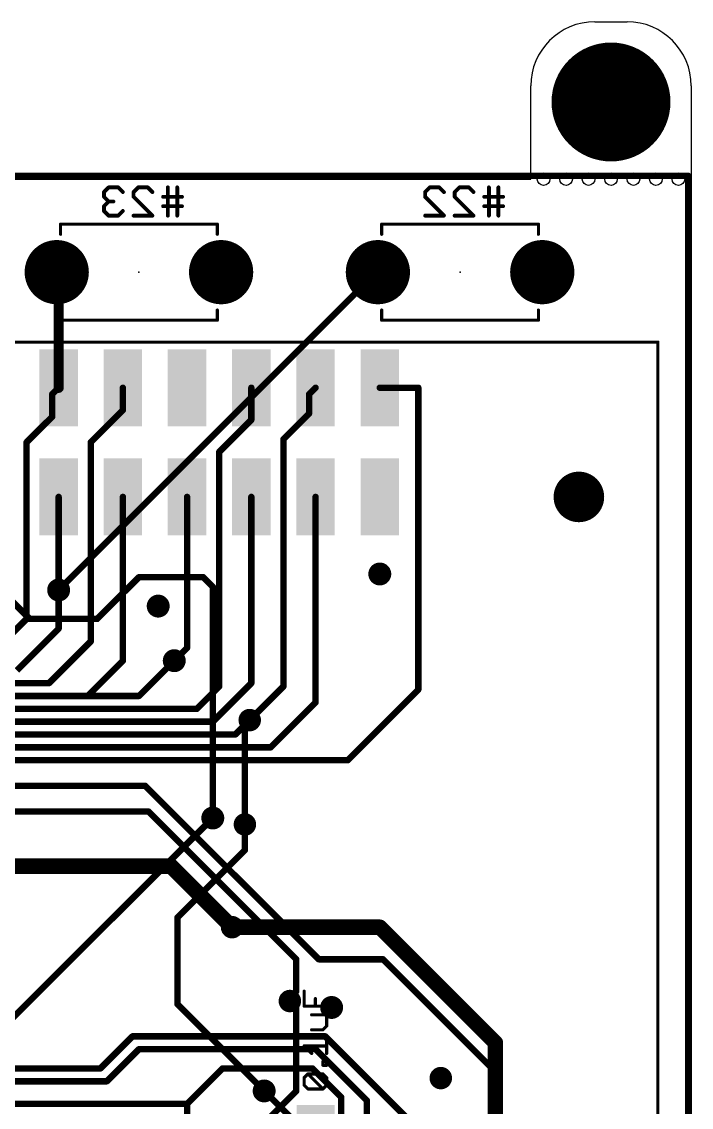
# Model space of a CAD drawing. Extents: x 0 to 56.8, y -6.3 to 91.2.
# Drawn here: x 30.04 to 56.52, y 48.25 to 91.19 of the extents above; entities that cross this region are included whole.
import ezdxf

# ---------------------------------------------------------------- set-up
doc = ezdxf.new("R2010")
doc.units = 0
for name, color, linetype in [('1', 12, 'CONTINUOUS'), ('16', 132, 'CONTINUOUS'), ('17', 110, 'CONTINUOUS'), ('18', 110, 'CONTINUOUS'), ('20', 4, 'CONTINUOUS'), ('22', 6, 'CONTINUOUS'), ('23', 53, 'CONTINUOUS'), ('24', 53, 'CONTINUOUS'), ('27', 253, 'CONTINUOUS'), ('41', 12, 'CONTINUOUS')]:
    doc.layers.add(name, color=color, linetype=linetype)

# ---------------------------------------------------------------- blocks, each defined once
blk = doc.blocks.new('RECT')
blk.add_solid([(-0.5, -0.5), (0.5, -0.5), (-0.5, 0.5), (0.5, 0.5)])
blk = doc.blocks.new('ROUNDP')
at = {"const_width": 0.5}
blk.add_lwpolyline([(0, -0.25, 1), (0, 0.25, 1), (0, -0.25)], format="xyb", dxfattribs=at)
blk = doc.blocks.new('PIE')
at = {"const_width": 0.5}
blk.add_lwpolyline([(0, -0.25, 1), (0, 0.25, 1), (0, -0.25)], format="xyb", dxfattribs=at)
blk = doc.blocks.new('ROUNDV')
at = {"const_width": 0.5}
blk.add_lwpolyline([(0, -0.25, 1), (0, 0.25, 1), (0, -0.25)], format="xyb", dxfattribs=at)

msp = doc.modelspace()

# ---------------------------------------------------------------- linework, layer by layer
at = {"layer": '1'}
for points, const_width in [([(0.508, 85.09), (56.388, 85.09)], 0.254), ([(56.388, 85.09), (56.388, 0)], 0.254), ([(31.496, 81.205), (31.421, 81.28)], 0.3048), ([(31.496, 81.205), (31.496, 76.708)], 0.4064), ([(31.242, 76.454), (31.496, 76.708)], 0.254), ([(31.242, 75.565), (31.242, 76.454)], 0.254), ([(34.036, 75.819), (34.036, 76.708)], 0.254), ([(39.116, 75.438), (39.116, 76.708)], 0.254), ([(41.402, 76.454), (41.656, 76.708)], 0.254), ([(41.402, 75.692), (41.402, 76.454)], 0.254), ([(45.72, 76.708), (44.196, 76.708)], 0.254), ([(45.72, 64.77), (45.72, 76.708)], 0.254), ([(30.226, 74.549), (31.242, 75.565)], 0.254), ([(32.766, 74.549), (34.036, 75.819)], 0.254), ([(40.386, 74.676), (41.402, 75.692)], 0.254), ([(37.846, 74.168), (39.116, 75.438)], 0.254), ([(40.386, 64.897), (40.386, 74.676)], 0.254), ([(30.226, 67.564), (30.226, 74.549)], 0.254), ([(32.766, 66.675), (32.766, 74.549)], 0.254), ([(37.846, 64.897), (37.846, 74.168)], 0.254), ([(31.496, 68.707), (31.496, 72.39)], 0.254), ([(34.036, 65.913), (34.036, 72.39)], 0.254), ([(36.576, 72.39), (36.576, 66.421)], 0.254), ([(39.116, 65.024), (39.116, 72.39)], 0.254), ([(41.656, 64.262), (41.656, 72.39)], 0.254), ([(31.496, 67.183), (31.496, 68.707)], 0.254), ([(28.702, 66.04), (30.226, 67.564)], 0.254), ([(29.845, 65.532), (31.496, 67.183)], 0.254), ([(31.115, 65.024), (32.766, 66.675)], 0.254), ([(36.576, 66.421), (36.068, 65.913)], 0.254), ([(32.639, 64.516), (34.036, 65.913)], 0.254), ([(16.764, 65.024), (31.115, 65.024)], 0.254), ([(36.957, 64.008), (37.846, 64.897)], 0.254), ([(37.592, 63.5), (39.116, 65.024)], 0.254), ([(39.0525, 63.5635), (40.386, 64.897)], 0.254), ([(42.926, 61.976), (45.72, 64.77)], 0.254), ([(17.018, 64.516), (32.639, 64.516)], 0.254), ([(17.272, 64.008), (36.957, 64.008)], 0.254), ([(39.878, 62.484), (41.656, 64.262)], 0.254), ([(17.526, 63.5), (37.592, 63.5)], 0.254), ([(38.481, 62.992), (39.0525, 63.5635)], 0.254), ([(17.78, 62.992), (38.481, 62.992)], 0.254), ([(18.034, 62.484), (39.878, 62.484)], 0.254), ([(18.288, 61.976), (42.926, 61.976)], 0.254), ([(22.987, 45.085), (37.592, 59.69)], 0.254), ([(38.862, 58.42), (38.862, 59.436)], 0.254), ([(36.195, 55.753), (38.862, 58.42)], 0.254), ([(36.195, 55.753), (36.195, 52.324)], 0.254), ([(44.196, 55.372), (38.354, 55.372)], 0.6096), ([(48.768, 50.8), (44.196, 55.372)], 0.6096), ([(36.195, 52.324), (39.624, 48.895)], 0.254), ([(40.64, 52.451), (40.894, 52.197)], 0.254), ([(40.894, 52.197), (40.894, 48.895)], 0.254), ([(48.768, 50.8), (48.768, 44.831)], 0.6096), ([(40.894, 48.895), (39.878, 47.879)], 0.254)]:
    msp.add_lwpolyline(points, dxfattribs=dict(at, const_width=const_width))
for points, const_width in [([(56.4515, 85.09, 1), (56.3245, 85.09)], 0.127), ([(56.388, 85.0265, 1), (56.388, 85.1535)], 0.127), ([(31.4749, 81.3339, 1), (31.3671, 81.2261)], 0.1524), ([(31.5976, 81.205, 1), (31.3944, 81.205)], 0.2032), ([(31.4421, 81.1511, 1), (31.5499, 81.2589)], 0.1524), ([(31.3055, 76.454, 1), (31.1785, 76.454)], 0.127), ([(31.1971, 76.4989, 1), (31.2869, 76.4091)], 0.127), ([(31.3944, 76.708, 1), (31.5976, 76.708)], 0.2032), ([(31.5409, 76.6631, 1), (31.4511, 76.7529)], 0.127), ([(34.0995, 76.708, 1), (33.9725, 76.708)], 0.127), ([(39.1795, 76.708, 1), (39.0525, 76.708)], 0.127), ([(41.4655, 76.454, 1), (41.3385, 76.454)], 0.127), ([(41.3571, 76.4989, 1), (41.4469, 76.4091)], 0.127), ([(41.7009, 76.6631, 1), (41.6111, 76.7529)], 0.127), ([(44.196, 76.7715, 1), (44.196, 76.6445)], 0.127), ([(45.7835, 76.708, 1), (45.6565, 76.708)], 0.127), ([(45.72, 76.6445, 1), (45.72, 76.7715)], 0.127), ([(31.1785, 75.565, 1), (31.3055, 75.565)], 0.127), ([(31.2869, 75.5201, 1), (31.1971, 75.6099)], 0.127), ([(33.9725, 75.819, 1), (34.0995, 75.819)], 0.127), ([(34.0809, 75.7741, 1), (33.9911, 75.8639)], 0.127), ([(41.3385, 75.692, 1), (41.4655, 75.692)], 0.127), ([(41.4469, 75.6471, 1), (41.3571, 75.7369)], 0.127), ([(39.0525, 75.438, 1), (39.1795, 75.438)], 0.127), ([(39.1609, 75.3931, 1), (39.0711, 75.4829)], 0.127), ([(40.4495, 74.676, 1), (40.3225, 74.676)], 0.127), ([(40.3411, 74.7209, 1), (40.4309, 74.6311)], 0.127), ([(30.2895, 74.549, 1), (30.1625, 74.549)], 0.127), ([(30.1811, 74.5939, 1), (30.2709, 74.5041)], 0.127), ([(32.8295, 74.549, 1), (32.7025, 74.549)], 0.127), ([(32.7211, 74.5939, 1), (32.8109, 74.5041)], 0.127), ([(37.9095, 74.168, 1), (37.7825, 74.168)], 0.127), ([(37.8011, 74.2129, 1), (37.8909, 74.1231)], 0.127), ([(31.5595, 72.39, 1), (31.4325, 72.39)], 0.127), ([(34.0995, 72.39, 1), (33.9725, 72.39)], 0.127), ([(36.6395, 72.39, 1), (36.5125, 72.39)], 0.127), ([(39.1795, 72.39, 1), (39.0525, 72.39)], 0.127), ([(41.7195, 72.39, 1), (41.5925, 72.39)], 0.127), ([(31.5595, 68.707, 1), (31.4325, 68.707)], 0.127), ([(31.4325, 68.707, 1), (31.5595, 68.707)], 0.127), ([(30.1625, 67.564, 1), (30.2895, 67.564)], 0.127), ([(30.2709, 67.5191, 1), (30.1811, 67.6089)], 0.127), ([(31.4325, 67.183, 1), (31.5595, 67.183)], 0.127), ([(31.5409, 67.1381, 1), (31.4511, 67.2279)], 0.127), ([(32.7025, 66.675, 1), (32.8295, 66.675)], 0.127), ([(32.8109, 66.6301, 1), (32.7211, 66.7199)], 0.127), ([(36.5125, 66.421, 1), (36.6395, 66.421)], 0.127), ([(36.6209, 66.3761, 1), (36.5311, 66.4659)], 0.127), ([(33.9725, 65.913, 1), (34.0995, 65.913)], 0.127), ([(34.0809, 65.8681, 1), (33.9911, 65.9579)], 0.127), ([(36.0231, 65.9579, 1), (36.1129, 65.8681)], 0.127), ([(31.0701, 65.0689, 1), (31.1599, 64.9791)], 0.127), ([(31.115, 64.9605, 1), (31.115, 65.0875)], 0.127), ([(37.7825, 64.897, 1), (37.9095, 64.897)], 0.127), ([(37.8909, 64.8521, 1), (37.8011, 64.9419)], 0.127), ([(39.0525, 65.024, 1), (39.1795, 65.024)], 0.127), ([(39.1609, 64.9791, 1), (39.0711, 65.0689)], 0.127), ([(40.3225, 64.897, 1), (40.4495, 64.897)], 0.127), ([(40.4309, 64.8521, 1), (40.3411, 64.9419)], 0.127), ([(45.7649, 64.7251, 1), (45.6751, 64.8149)], 0.127), ([(32.5941, 64.5609, 1), (32.6839, 64.4711)], 0.127), ([(32.639, 64.4525, 1), (32.639, 64.5795)], 0.127), ([(45.6565, 64.77, 1), (45.7835, 64.77)], 0.127), ([(36.9121, 64.0529, 1), (37.0019, 63.9631)], 0.127), ([(36.957, 63.9445, 1), (36.957, 64.0715)], 0.127), ([(41.5925, 64.262, 1), (41.7195, 64.262)], 0.127), ([(41.7009, 64.2171, 1), (41.6111, 64.3069)], 0.127), ([(37.5471, 63.5449, 1), (37.6369, 63.4551)], 0.127), ([(37.592, 63.4365, 1), (37.592, 63.5635)], 0.127), ([(39.0076, 63.6084, 1), (39.0974, 63.5186)], 0.127), ([(39.0974, 63.5186, 1), (39.0076, 63.6084)], 0.127), ([(38.481, 62.9285, 1), (38.481, 63.0555)], 0.127), ([(38.4361, 63.0369, 1), (38.5259, 62.9471)], 0.127), ([(39.8331, 62.5289, 1), (39.9229, 62.4391)], 0.127), ([(39.878, 62.4205, 1), (39.878, 62.5475)], 0.127), ([(42.8811, 62.0209, 1), (42.9709, 61.9311)], 0.127), ([(42.926, 61.9125, 1), (42.926, 62.0395)], 0.127), ([(37.6369, 59.6451, 1), (37.5471, 59.7349)], 0.127), ([(38.9255, 59.436, 1), (38.7985, 59.436)], 0.127), ([(38.7985, 58.42, 1), (38.9255, 58.42)], 0.127), ([(38.9069, 58.3751, 1), (38.8171, 58.4649)], 0.127), ([(36.2585, 55.753, 1), (36.1315, 55.753)], 0.127), ([(36.1501, 55.7979, 1), (36.2399, 55.7081)], 0.127), ([(38.354, 55.5244, 1), (38.354, 55.2196)], 0.3048), ([(44.3038, 55.4798, 1), (44.0882, 55.2642)], 0.3048), ([(44.196, 55.2196, 1), (44.196, 55.5244)], 0.3048), ([(36.2399, 52.3689, 1), (36.1501, 52.2791)], 0.127), ([(36.1315, 52.324, 1), (36.2585, 52.324)], 0.127), ([(40.6849, 52.4959, 1), (40.5951, 52.4061)], 0.127), ([(40.9575, 52.197, 1), (40.8305, 52.197)], 0.127), ([(40.8491, 52.1521, 1), (40.9389, 52.2419)], 0.127), ([(48.9204, 50.8, 1), (48.6156, 50.8)], 0.3048), ([(48.6602, 50.6922, 1), (48.8758, 50.9078)], 0.3048), ([(39.5791, 48.8501, 1), (39.6689, 48.9399)], 0.127), ([(40.8305, 48.895, 1), (40.9575, 48.895)], 0.127), ([(40.9389, 48.8501, 1), (40.8491, 48.9399)], 0.127)]:
    msp.add_lwpolyline(points, format="xyb", dxfattribs=dict(at, const_width=const_width))
at = {"layer": '16'}
for points, const_width in [([(0.508, 85.09), (56.388, 85.09)], 0.254), ([(56.388, 85.09), (56.388, 0)], 0.254), ([(44.069, 81.28), (31.496, 68.707)], 0.254), ([(44.069, 81.28), (44.121, 81.28)], 0.3048), ([(30.353, 67.564), (28.575, 69.342)], 0.254), ([(34.671, 69.215), (33.02, 67.564)], 0.254), ([(37.211, 69.215), (34.671, 69.215)], 0.254), ([(37.592, 68.834), (37.211, 69.215)], 0.254), ([(37.592, 59.69), (37.592, 68.834)], 0.254), ([(33.02, 67.564), (30.353, 67.564)], 0.254), ([(34.671, 64.516), (36.068, 65.913)], 0.254), ([(13.462, 64.516), (34.671, 64.516)], 0.254), ([(38.862, 63.373), (39.0525, 63.5635)], 0.254), ([(38.862, 59.436), (38.862, 63.373)], 0.254), ([(11.938, 60.96), (34.925, 60.96)], 0.254), ([(34.925, 60.96), (41.783, 54.102)], 0.254), ([(35.052, 59.944), (9.144, 59.944)], 0.254), ([(35.052, 59.944), (40.894, 54.102)], 0.254), ([(35.941, 57.785), (16.383, 57.785)], 0.6096), ([(38.354, 55.372), (35.941, 57.785)], 0.6096), ([(40.894, 54.102), (40.894, 52.832)], 0.254), ([(41.783, 54.102), (44.323, 54.102)], 0.254), ([(44.323, 54.102), (48.641, 49.784)], 0.254), ([(40.894, 52.832), (40.513, 52.451)], 0.254), ([(40.513, 52.451), (40.64, 52.451)], 0.254), ([(33.147, 49.784), (34.417, 51.054)], 0.254), ([(34.417, 51.054), (42.037, 51.054)], 0.254), ([(42.037, 51.054), (45.974, 47.117)], 0.254), ([(33.401, 49.276), (34.671, 50.546)], 0.254), ([(34.671, 50.546), (41.656, 50.546)], 0.254), ([(41.656, 50.546), (43.688, 48.514)], 0.254), ([(11.938, 49.784), (33.147, 49.784)], 0.254), ([(37.973, 49.784), (36.576, 48.387)], 0.254), ([(41.529, 49.784), (37.973, 49.784)], 0.254), ([(42.672, 48.641), (41.529, 49.784)], 0.254), ([(48.641, 49.784), (48.641, 39.878)], 0.254), ([(10.922, 49.276), (33.401, 49.276)], 0.254), ([(41.656, 46.863), (39.624, 48.895)], 0.254), ([(42.672, 42.799), (42.672, 48.641)], 0.254), ([(43.688, 42.037), (43.688, 48.514)], 0.254), ([(10.033, 48.387), (36.576, 48.387)], 0.254), ([(36.576, 40.259), (36.576, 48.387)], 0.254)]:
    msp.add_lwpolyline(points, dxfattribs=dict(at, const_width=const_width))
for points, const_width in [([(56.4515, 85.09, 1), (56.3245, 85.09)], 0.127), ([(56.388, 85.0265, 1), (56.388, 85.1535)], 0.127), ([(44.069, 81.3562, 1), (44.069, 81.2038)], 0.1524), ([(44.1139, 81.2351, 1), (44.0241, 81.3249)], 0.127), ([(44.121, 81.2038, 1), (44.121, 81.3562)], 0.1524), ([(34.671, 69.2785, 1), (34.671, 69.1515)], 0.127), ([(34.7159, 69.1701, 1), (34.6261, 69.2599)], 0.127), ([(37.2559, 69.2599, 1), (37.1661, 69.1701)], 0.127), ([(37.211, 69.1515, 1), (37.211, 69.2785)], 0.127), ([(31.4511, 68.7519, 1), (31.5409, 68.6621)], 0.127), ([(37.6555, 68.834, 1), (37.5285, 68.834)], 0.127), ([(37.5471, 68.7891, 1), (37.6369, 68.8789)], 0.127), ([(30.353, 67.6275, 1), (30.353, 67.5005)], 0.127), ([(30.3081, 67.5191, 1), (30.3979, 67.6089)], 0.127), ([(32.9751, 67.6089, 1), (33.0649, 67.5191)], 0.127), ([(33.02, 67.5005, 1), (33.02, 67.6275)], 0.127), ([(36.1129, 65.8681, 1), (36.0231, 65.9579)], 0.127), ([(34.6261, 64.5609, 1), (34.7159, 64.4711)], 0.127), ([(34.671, 64.4525, 1), (34.671, 64.5795)], 0.127), ([(39.0974, 63.5186, 1), (39.0076, 63.6084)], 0.127), ([(38.9255, 63.373, 1), (38.7985, 63.373)], 0.127), ([(38.8171, 63.4179, 1), (38.9069, 63.3281)], 0.127), ([(34.9699, 61.0049, 1), (34.8801, 60.9151)], 0.127), ([(34.925, 60.8965, 1), (34.925, 61.0235)], 0.127), ([(35.0969, 59.9889, 1), (35.0071, 59.8991)], 0.127), ([(35.052, 59.8805, 1), (35.052, 60.0075)], 0.127), ([(37.5285, 59.69, 1), (37.6555, 59.69)], 0.127), ([(38.7985, 59.436, 1), (38.9255, 59.436)], 0.127), ([(36.0488, 57.8928, 1), (35.8332, 57.6772)], 0.3048), ([(35.941, 57.6326, 1), (35.941, 57.9374)], 0.3048), ([(38.2462, 55.2642, 1), (38.4618, 55.4798)], 0.3048), ([(40.9575, 54.102, 1), (40.8305, 54.102)], 0.127), ([(40.8491, 54.0571, 1), (40.9389, 54.1469)], 0.127), ([(41.783, 54.1655, 1), (41.783, 54.0385)], 0.127), ([(41.7381, 54.0571, 1), (41.8279, 54.1469)], 0.127), ([(44.3679, 54.1469, 1), (44.2781, 54.0571)], 0.127), ([(44.323, 54.0385, 1), (44.323, 54.1655)], 0.127), ([(40.8305, 52.832, 1), (40.9575, 52.832)], 0.127), ([(40.9389, 52.7871, 1), (40.8491, 52.8769)], 0.127), ([(40.513, 52.5145, 1), (40.513, 52.3875)], 0.127), ([(40.4681, 52.4959, 1), (40.5579, 52.4061)], 0.127), ([(40.64, 52.3875, 1), (40.64, 52.5145)], 0.127), ([(34.417, 51.1175, 1), (34.417, 50.9905)], 0.127), ([(34.4619, 51.0091, 1), (34.3721, 51.0989)], 0.127), ([(42.0819, 51.0989, 1), (41.9921, 51.0091)], 0.127), ([(42.037, 50.9905, 1), (42.037, 51.1175)], 0.127), ([(34.671, 50.6095, 1), (34.671, 50.4825)], 0.127), ([(34.7159, 50.5011, 1), (34.6261, 50.5909)], 0.127), ([(41.7009, 50.5909, 1), (41.6111, 50.5011)], 0.127), ([(41.656, 50.4825, 1), (41.656, 50.6095)], 0.127), ([(33.1021, 49.8289, 1), (33.1919, 49.7391)], 0.127), ([(33.147, 49.7205, 1), (33.147, 49.8475)], 0.127), ([(37.973, 49.8475, 1), (37.973, 49.7205)], 0.127), ([(38.0179, 49.7391, 1), (37.9281, 49.8289)], 0.127), ([(41.5739, 49.8289, 1), (41.4841, 49.7391)], 0.127), ([(41.529, 49.7205, 1), (41.529, 49.8475)], 0.127), ([(48.7045, 49.784, 1), (48.5775, 49.784)], 0.127), ([(48.5961, 49.7391, 1), (48.6859, 49.8289)], 0.127), ([(33.3561, 49.3209, 1), (33.4459, 49.2311)], 0.127), ([(33.401, 49.2125, 1), (33.401, 49.3395)], 0.127), ([(39.6689, 48.9399, 1), (39.5791, 48.8501)], 0.127), ([(42.7355, 48.641, 1), (42.6085, 48.641)], 0.127), ([(42.6271, 48.5961, 1), (42.7169, 48.6859)], 0.127), ([(43.7515, 48.514, 1), (43.6245, 48.514)], 0.127), ([(43.6431, 48.4691, 1), (43.7329, 48.5589)], 0.127), ([(36.6395, 48.387, 1), (36.5125, 48.387)], 0.127), ([(36.5311, 48.4319, 1), (36.6209, 48.3421)], 0.127), ([(36.576, 48.3235, 1), (36.576, 48.4505)], 0.127)]:
    msp.add_lwpolyline(points, format="xyb", dxfattribs=dict(at, const_width=const_width))
at = {"layer": '20'}
for p, q in [((52.705, 91.186), (53.975, 91.186)), ((50.165, 84.963), (50.165, 88.646)), ((56.515, 88.646), (56.515, -3.81)), ((6.604, 84.963), (50.165, 84.963))]:
    msp.add_line(p, q, dxfattribs=at)
for centre in [(50.673, 84.963), (51.562, 84.963), (52.451, 84.963), (53.34, 84.963), (54.229, 84.963), (55.118, 84.963), (56.007, 84.963)]:
    msp.add_circle(centre, 0.25, dxfattribs=at)
for centre, start, end in [((52.705, 88.646), 90, 180), ((53.975, 88.646), 0, 90)]:
    msp.add_arc(centre, 2.54, start, end, dxfattribs=at)
at = {"layer": '22'}
for points, const_width in [([(53.34, 85.761, 1), (53.34, 90.261, 1), (53.34, 85.761)], 0.2032), ([(33.4747, 84.6719, 1), (33.4747, 84.5957)], 0.0762), ([(33.5017, 84.6068, 1), (33.4478, 84.6607)], 0.0762), ([(33.8745, 84.6607, 1), (33.8206, 84.6068)], 0.0762), ([(33.8476, 84.5957, 1), (33.8476, 84.6719)], 0.0762), ([(34.6441, 84.6719, 1), (34.6441, 84.5957)], 0.0762), ([(34.6711, 84.6068, 1), (34.6172, 84.6607)], 0.0762), ([(35.0439, 84.6607, 1), (34.99, 84.6068)], 0.0762), ([(35.017, 84.5957, 1), (35.017, 84.6719)], 0.0762), ([(35.8516, 84.6338, 1), (35.7754, 84.6338)], 0.0762), ([(36.2245, 84.6338, 1), (36.1483, 84.6338)], 0.0762), ([(46.1747, 84.6719, 1), (46.1747, 84.5957)], 0.0762), ([(46.2017, 84.6068, 1), (46.1478, 84.6607)], 0.0762), ([(46.5745, 84.6607, 1), (46.5206, 84.6068)], 0.0762), ([(46.5476, 84.5957, 1), (46.5476, 84.6719)], 0.0762), ([(47.3441, 84.6719, 1), (47.3441, 84.5957)], 0.0762), ([(47.3711, 84.6068, 1), (47.3172, 84.6607)], 0.0762), ([(47.7439, 84.6607, 1), (47.69, 84.6068)], 0.0762), ([(47.717, 84.5957, 1), (47.717, 84.6719)], 0.0762), ([(48.5516, 84.6338, 1), (48.4754, 84.6338)], 0.0762), ([(48.9245, 84.6338, 1), (48.8483, 84.6338)], 0.0762), ([(33.3264, 84.4473, 1), (33.2502, 84.4473)], 0.0762), ([(33.2614, 84.4743, 1), (33.3152, 84.4204)], 0.0762), ([(33.2502, 84.2609, 1), (33.3264, 84.2609)], 0.0762), ([(33.3152, 84.2878, 1), (33.2614, 84.234)], 0.0762), ([(34.0071, 84.4204, 1), (34.0609, 84.4743)], 0.0762), ([(34.4958, 84.4473, 1), (34.4196, 84.4473)], 0.0762), ([(34.4308, 84.4743, 1), (34.4846, 84.4204)], 0.0762), ([(34.4196, 84.2609, 1), (34.4958, 84.2609)], 0.0762), ([(34.4846, 84.2878, 1), (34.4308, 84.234)], 0.0762), ([(35.1765, 84.4204, 1), (35.2303, 84.4743)], 0.0762), ([(35.6271, 84.299, 1), (35.6271, 84.2228)], 0.0762), ([(35.8135, 84.299, 1), (35.8135, 84.2228)], 0.0762), ([(35.8135, 84.2228, 1), (35.8135, 84.299)], 0.0762), ([(36.3728, 84.2228, 1), (36.3728, 84.299)], 0.0762), ([(46.0264, 84.4473, 1), (45.9502, 84.4473)], 0.0762), ([(45.9614, 84.4743, 1), (46.0152, 84.4204)], 0.0762), ([(45.9502, 84.2609, 1), (46.0264, 84.2609)], 0.0762), ([(46.0152, 84.2878, 1), (45.9614, 84.234)], 0.0762), ([(46.7071, 84.4204, 1), (46.7609, 84.4743)], 0.0762), ([(47.1958, 84.4473, 1), (47.1196, 84.4473)], 0.0762), ([(47.1308, 84.4743, 1), (47.1846, 84.4204)], 0.0762), ([(47.1196, 84.2609, 1), (47.1958, 84.2609)], 0.0762), ([(47.1846, 84.2878, 1), (47.1308, 84.234)], 0.0762), ([(47.8765, 84.4204, 1), (47.9303, 84.4743)], 0.0762), ([(48.3271, 84.299, 1), (48.3271, 84.2228)], 0.0762), ([(48.5135, 84.299, 1), (48.5135, 84.2228)], 0.0762), ([(48.5135, 84.2228, 1), (48.5135, 84.299)], 0.0762), ([(49.0728, 84.2228, 1), (49.0728, 84.299)], 0.0762), ([(33.3264, 83.8881, 1), (33.2502, 83.8881)], 0.0762), ([(33.2614, 83.915, 1), (33.3152, 83.8611)], 0.0762), ([(33.3152, 83.7286, 1), (33.2614, 83.6747)], 0.0762), ([(33.2502, 83.7016, 1), (33.3264, 83.7016)], 0.0762), ([(33.4747, 84.1126, 1), (33.4747, 84.0364)], 0.0762), ([(33.5017, 84.0475, 1), (33.4478, 84.1014)], 0.0762), ([(33.4478, 84.0475, 1), (33.5017, 84.1014)], 0.0762), ([(33.6612, 84.0364, 1), (33.6612, 84.1126)], 0.0762), ([(34.0609, 83.6747, 1), (34.0071, 83.7286)], 0.0762), ([(35.6271, 83.9262, 1), (35.6271, 83.85)], 0.0762), ([(36.3728, 83.85, 1), (36.3728, 83.9262)], 0.0762), ([(48.3271, 83.9262, 1), (48.3271, 83.85)], 0.0762), ([(49.0728, 83.85, 1), (49.0728, 83.9262)], 0.0762), ([(33.4747, 83.5533, 1), (33.4747, 83.4771)], 0.0762), ([(33.4478, 83.4883, 1), (33.5017, 83.5421)], 0.0762), ([(33.8206, 83.5421, 1), (33.8745, 83.4883)], 0.0762), ([(33.8476, 83.4771, 1), (33.8476, 83.5533)], 0.0762), ([(34.4577, 83.5533, 1), (34.4577, 83.4771)], 0.0762), ([(35.1765, 83.4883, 1), (35.2303, 83.5421)], 0.0762), ([(35.2034, 83.4771, 1), (35.2034, 83.5533)], 0.0762), ([(35.7754, 83.5152, 1), (35.8516, 83.5152)], 0.0762), ([(36.1483, 83.5152, 1), (36.2245, 83.5152)], 0.0762), ([(45.9883, 83.5533, 1), (45.9883, 83.4771)], 0.0762), ([(46.7071, 83.4883, 1), (46.7609, 83.5421)], 0.0762), ([(46.734, 83.4771, 1), (46.734, 83.5533)], 0.0762), ([(47.1577, 83.5533, 1), (47.1577, 83.4771)], 0.0762), ([(47.8765, 83.4883, 1), (47.9303, 83.5421)], 0.0762), ([(47.9034, 83.4771, 1), (47.9034, 83.5533)], 0.0762), ([(48.4754, 83.5152, 1), (48.5516, 83.5152)], 0.0762), ([(48.8483, 83.5152, 1), (48.9245, 83.5152)], 0.0762), ([(31.571, 83.2118, 1), (31.571, 83.1483)], 0.0635), ([(31.6028, 83.18, 1), (31.5393, 83.18)], 0.0635), ([(37.8028, 83.18, 1), (37.7392, 83.18)], 0.0635), ([(37.771, 83.1483, 1), (37.771, 83.2118)], 0.0635), ([(44.3028, 83.18, 1), (44.2392, 83.18)], 0.0635), ([(44.271, 83.2118, 1), (44.271, 83.1483)], 0.0635), ([(50.5028, 83.18, 1), (50.4393, 83.18)], 0.0635), ([(50.471, 83.1483, 1), (50.471, 83.2118)], 0.0635), ([(31.5393, 82.78, 1), (31.6028, 82.78)], 0.0635), ([(37.7392, 82.78, 1), (37.8028, 82.78)], 0.0635), ([(44.2392, 82.78, 1), (44.3028, 82.78)], 0.0635), ([(50.4393, 82.78, 1), (50.5028, 82.78)], 0.0635), ([(31.571, 79.4118, 1), (31.571, 79.3483)], 0.0635), ([(31.6028, 79.78, 1), (31.5393, 79.78)], 0.0635), ([(37.8028, 79.78, 1), (37.7392, 79.78)], 0.0635), ([(37.771, 79.3483, 1), (37.771, 79.4118)], 0.0635), ([(44.3028, 79.78, 1), (44.2392, 79.78)], 0.0635), ([(44.271, 79.4118, 1), (44.271, 79.3483)], 0.0635), ([(50.5028, 79.78, 1), (50.4393, 79.78)], 0.0635), ([(50.471, 79.3483, 1), (50.471, 79.4118)], 0.0635), ([(31.5393, 79.38, 1), (31.6028, 79.38)], 0.0635), ([(37.7392, 79.38, 1), (37.8028, 79.38)], 0.0635), ([(44.2392, 79.38, 1), (44.3028, 79.38)], 0.0635), ([(50.4393, 79.38, 1), (50.5028, 79.38)], 0.0635), ([(55.2258, 78.513, 1), (55.1623, 78.513)], 0.0635), ([(55.194, 78.4813, 1), (55.194, 78.5448)], 0.0635)]:
    msp.add_lwpolyline(points, format="xyb", dxfattribs=dict(at, const_width=const_width))
for points, const_width in [([(33.4747, 84.6338), (33.2883, 84.4473)], 0.1524), ([(33.8476, 84.6338), (33.4747, 84.6338)], 0.1524), ([(34.034, 84.4473), (33.8476, 84.6338)], 0.1524), ([(34.4577, 84.4473), (34.6441, 84.6338)], 0.1524), ([(34.6441, 84.6338), (35.017, 84.6338)], 0.1524), ([(35.017, 84.6338), (35.2034, 84.4473)], 0.1524), ([(35.8135, 84.6338), (35.8135, 83.5152)], 0.1524), ([(36.1864, 83.5152), (36.1864, 84.6338)], 0.1524), ([(45.9883, 84.4473), (46.1747, 84.6338)], 0.1524), ([(46.1747, 84.6338), (46.5476, 84.6338)], 0.1524), ([(46.5476, 84.6338), (46.734, 84.4473)], 0.1524), ([(47.1577, 84.4473), (47.3441, 84.6338)], 0.1524), ([(47.3441, 84.6338), (47.717, 84.6338)], 0.1524), ([(47.717, 84.6338), (47.9034, 84.4473)], 0.1524), ([(48.5135, 84.6338), (48.5135, 83.5152)], 0.1524), ([(48.8864, 83.5152), (48.8864, 84.6338)], 0.1524), ([(33.2883, 84.4473), (33.2883, 84.2609)], 0.1524), ([(33.2883, 84.2609), (33.4747, 84.0745)], 0.1524), ([(34.4577, 84.2609), (34.4577, 84.4473)], 0.1524), ([(35.2034, 83.5152), (34.4577, 84.2609)], 0.1524), ([(35.8135, 84.2609), (35.6271, 84.2609)], 0.1524), ([(36.3728, 84.2609), (35.8135, 84.2609)], 0.1524), ([(45.9883, 84.2609), (45.9883, 84.4473)], 0.1524), ([(46.734, 83.5152), (45.9883, 84.2609)], 0.1524), ([(47.1577, 84.2609), (47.1577, 84.4473)], 0.1524), ([(47.9034, 83.5152), (47.1577, 84.2609)], 0.1524), ([(48.5135, 84.2609), (48.3271, 84.2609)], 0.1524), ([(49.0728, 84.2609), (48.5135, 84.2609)], 0.1524), ([(33.4747, 84.0745), (33.2883, 83.8881)], 0.1524), ([(33.2883, 83.8881), (33.2883, 83.7016)], 0.1524), ([(33.2883, 83.7016), (33.4747, 83.5152)], 0.1524), ([(33.4747, 84.0745), (33.6612, 84.0745)], 0.1524), ([(33.8476, 83.5152), (34.034, 83.7016)], 0.1524), ([(36.3728, 83.8881), (35.6271, 83.8881)], 0.1524), ([(49.0728, 83.8881), (48.3271, 83.8881)], 0.1524), ([(33.4747, 83.5152), (33.8476, 83.5152)], 0.1524), ([(34.4577, 83.5152), (35.2034, 83.5152)], 0.1524), ([(45.9883, 83.5152), (46.734, 83.5152)], 0.1524), ([(47.1577, 83.5152), (47.9034, 83.5152)], 0.1524), ([(31.571, 82.78), (31.571, 83.18)], 0.127), ([(31.571, 83.18), (37.771, 83.18)], 0.127), ([(37.771, 83.18), (37.771, 82.78)], 0.127), ([(44.271, 82.78), (44.271, 83.18)], 0.127), ([(44.271, 83.18), (50.471, 83.18)], 0.127), ([(50.471, 83.18), (50.471, 82.78)], 0.127), ([(31.571, 79.78), (31.571, 79.38)], 0.127), ([(31.571, 79.38), (37.771, 79.38)], 0.127), ([(37.771, 79.38), (37.771, 79.78)], 0.127), ([(44.271, 79.78), (44.271, 79.38)], 0.127), ([(44.271, 79.38), (50.471, 79.38)], 0.127), ([(50.471, 79.38), (50.471, 79.78)], 0.127), ([(55.194, 78.513), (1.194, 78.513)], 0.127), ([(55.194, 0.513), (55.194, 78.513)], 0.127)]:
    msp.add_lwpolyline(points, dxfattribs=dict(at, const_width=const_width))
at = {"layer": '23'}
msp.add_point((52.07, 72.39), dxfattribs=at)
at = {"layer": '24'}
for p in [(53.34, 88.011), (34.671, 81.28), (47.371, 81.28)]:
    msp.add_point(p, dxfattribs=at)
at = {"layer": '27', "const_width": 0.127}
for points in [[(41.2057, 52.2488), (41.2057, 52.842)], [(41.6506, 52.2488), (41.6506, 52.5454)], [(42.0955, 52.2488), (41.2057, 52.2488)], [(42.0955, 51.9065), (41.5023, 51.9065)], [(42.0955, 51.4616), (42.0955, 51.9065)], [(41.9472, 51.3133), (42.0955, 51.4616)], [(41.5023, 51.3133), (41.9472, 51.3133)], [(41.5023, 50.3778), (41.2057, 50.6744)], [(41.2057, 50.6744), (42.0955, 50.6744)], [(42.0955, 50.3778), (42.0955, 50.971)], [(41.9472, 49.91), (41.9472, 50.0583)], [(41.9472, 50.0583), (42.0955, 50.0583)], [(42.0955, 49.91), (41.9472, 49.91)], [(42.0955, 50.0583), (42.0955, 49.91)], [(41.2057, 49.4194), (41.354, 49.5677)], [(41.2057, 49.1228), (41.2057, 49.4194)], [(41.354, 49.5677), (41.9472, 49.5677)], [(41.9472, 48.9745), (41.354, 49.5677)], [(41.9472, 49.5677), (42.0955, 49.4194)], [(42.0955, 49.4194), (42.0955, 49.1228)], [(41.354, 48.9745), (41.2057, 49.1228)], [(41.9472, 48.9745), (41.354, 48.9745)], [(42.0955, 49.1228), (41.9472, 48.9745)]]:
    msp.add_lwpolyline(points, dxfattribs=at)
at = {"layer": '27', "const_width": 0.0635}
for points in [[(41.2375, 52.842, 1), (41.174, 52.842)], [(41.6824, 52.5454, 1), (41.6189, 52.5454)], [(41.2057, 52.2806, 1), (41.2057, 52.2171)], [(41.174, 52.2488, 1), (41.2375, 52.2488)], [(41.5023, 51.9382, 1), (41.5023, 51.8747)], [(41.6189, 52.2488, 1), (41.6824, 52.2488)], [(42.1273, 51.9065, 1), (42.0637, 51.9065)], [(42.0955, 52.2171, 1), (42.0955, 52.2806)], [(42.0955, 51.8747, 1), (42.0955, 51.9382)], [(42.118, 51.4391, 1), (42.073, 51.484)], [(41.5023, 51.345, 1), (41.5023, 51.2815)], [(41.9248, 51.3357, 1), (41.9697, 51.2908)], [(41.9472, 51.2815, 1), (41.9472, 51.345)], [(42.0637, 51.4616, 1), (42.1273, 51.4616)], [(41.2057, 50.7061, 1), (41.2057, 50.6426)], [(41.2282, 50.6968, 1), (41.1833, 50.6519)], [(42.1273, 50.971, 1), (42.0637, 50.971)], [(42.0955, 50.6426, 1), (42.0955, 50.7061)], [(41.4799, 50.3553, 1), (41.5248, 50.4002)], [(42.0637, 50.3778, 1), (42.1273, 50.3778)], [(41.9472, 50.0901, 1), (41.9472, 50.0266)], [(41.979, 50.0583, 1), (41.9155, 50.0583)], [(41.9472, 49.9418, 1), (41.9472, 49.8783)], [(41.9155, 49.91, 1), (41.979, 49.91)], [(42.1273, 50.0583, 1), (42.0637, 50.0583)], [(42.0637, 49.91, 1), (42.1273, 49.91)], [(42.0955, 50.0266, 1), (42.0955, 50.0901)], [(42.0955, 49.8783, 1), (42.0955, 49.9418)], [(41.2375, 49.4194, 1), (41.174, 49.4194)], [(41.1833, 49.4418, 1), (41.2282, 49.3969)], [(41.354, 49.5994, 1), (41.354, 49.5359)], [(41.3765, 49.5901, 1), (41.3316, 49.5452)], [(41.3765, 49.5452, 1), (41.3316, 49.5901)], [(41.9697, 49.5901, 1), (41.9248, 49.5452)], [(41.9472, 49.5359, 1), (41.9472, 49.5994)], [(42.1273, 49.4194, 1), (42.0637, 49.4194)], [(42.073, 49.3969, 1), (42.118, 49.4418)], [(41.174, 49.1228, 1), (41.2375, 49.1228)], [(41.2282, 49.1452, 1), (41.1833, 49.1003)], [(41.354, 49.0063, 1), (41.354, 48.9427)], [(41.3316, 48.952, 1), (41.3765, 48.997)], [(41.9248, 48.997, 1), (41.9697, 48.952)], [(41.9248, 48.952, 1), (41.9697, 48.997)], [(41.9472, 48.9427, 1), (41.9472, 49.0063)], [(42.0637, 49.1228, 1), (42.1273, 49.1228)], [(42.118, 49.1003, 1), (42.073, 49.1452)]]:
    msp.add_lwpolyline(points, format="xyb", dxfattribs=at)
at = {"layer": '41'}
for points, const_width in [([(53.34, 86.761, 1), (53.34, 89.261, 1), (53.34, 86.761)], 2.032), ([(52.07, 73.14, 0.4142), (51.32, 72.39)], 0.5), ([(52.82, 72.39, 0.4142), (52.07, 73.14)], 0.5), ([(52.07, 73.265, 1), (52.07, 73.015)], 0.25), ([(52.07, 73.015, 1), (52.07, 73.265)], 0.25), ([(51.32, 72.39, 0.4142), (52.07, 71.64)], 0.5), ([(51.445, 72.39, 1), (51.195, 72.39)], 0.25), ([(52.07, 71.64, 0.4142), (52.82, 72.39)], 0.5), ([(52.945, 72.39, 1), (52.695, 72.39)], 0.25), ([(51.195, 72.39, 1), (51.445, 72.39)], 0.25), ([(52.695, 72.39, 1), (52.945, 72.39)], 0.25), ([(52.07, 71.765, 1), (52.07, 71.515)], 0.25), ([(52.07, 71.515, 1), (52.07, 71.765)], 0.25)]:
    msp.add_lwpolyline(points, format="xyb", dxfattribs=dict(at, const_width=const_width))

# ---------------------------------------------------------------- block references
at = {"layer": '1'}
for p, xscale, yscale, rotation in [((31.496, 76.708), 3.048, 1.524, 270), ((34.036, 76.708), 3.048, 1.524, 270), ((36.576, 76.708), 3.048, 1.524, 270), ((39.116, 76.708), 3.048, 1.524, 270), ((41.656, 76.708), 3.048, 1.524, 270), ((44.196, 76.708), 3.048, 1.524, 270), ((31.496, 72.39), 3.048, 1.524, 90), ((34.036, 72.39), 3.048, 1.524, 90), ((36.576, 72.39), 3.048, 1.524, 90), ((39.116, 72.39), 3.048, 1.524, 90), ((41.656, 72.39), 3.048, 1.524, 90), ((44.196, 72.39), 3.048, 1.524, 90), ((41.656, 47.686), 1.3, 1.5, 90)]:
    msp.add_blockref('RECT', p, dxfattribs=dict(at, xscale=xscale, yscale=yscale, rotation=rotation))
msp.add_blockref('PIE', (52.07, 72.39), dxfattribs=at)
at = {"layer": '17', "xscale": 4, "yscale": 4, "rotation": 90}
msp.add_blockref('ROUNDP', (53.34, 88.011), dxfattribs=at)
msp.add_blockref('ROUNDP', (53.34, 88.011), dxfattribs=at)
at = {"layer": '17', "xscale": 2.54, "yscale": 2.54}
for p in [(31.421, 81.28), (31.421, 81.28), (37.921, 81.28), (37.921, 81.28), (44.121, 81.28), (44.121, 81.28), (50.621, 81.28), (50.621, 81.28)]:
    msp.add_blockref('ROUNDP', p, dxfattribs=at)
at = {"layer": '18'}
for p, xscale, yscale in [((44.196, 69.342), 0.9064, 0.9064), ((44.196, 69.342), 0.9064, 0.9064), ((31.496, 68.707), 0.9064, 0.9064), ((31.496, 68.707), 0.9064, 0.9064), ((35.433, 68.072), 0.9064, 0.9064), ((35.433, 68.072), 0.9064, 0.9064), ((36.068, 65.913), 0.9064, 0.9064), ((36.068, 65.913), 0.9064, 0.9064), ((39.0525, 63.5635), 0.889, 0.889), ((39.0525, 63.5635), 0.889, 0.889), ((37.592, 59.69), 0.9064, 0.9064), ((37.592, 59.69), 0.9064, 0.9064), ((38.862, 59.436), 0.889, 0.889), ((38.862, 59.436), 0.889, 0.889), ((38.354, 55.372), 0.889, 0.889), ((38.354, 55.372), 0.889, 0.889), ((40.64, 52.451), 0.889, 0.889), ((40.64, 52.451), 0.889, 0.889), ((42.291, 52.197), 0.9064, 0.9064), ((42.291, 52.197), 0.9064, 0.9064), ((46.609, 49.403), 0.889, 0.889), ((46.609, 49.403), 0.889, 0.889), ((39.624, 48.895), 0.9064, 0.9064), ((39.624, 48.895), 0.9064, 0.9064)]:
    msp.add_blockref('ROUNDV', p, dxfattribs=dict(at, xscale=xscale, yscale=yscale))

doc.saveas('drawing.dxf')
